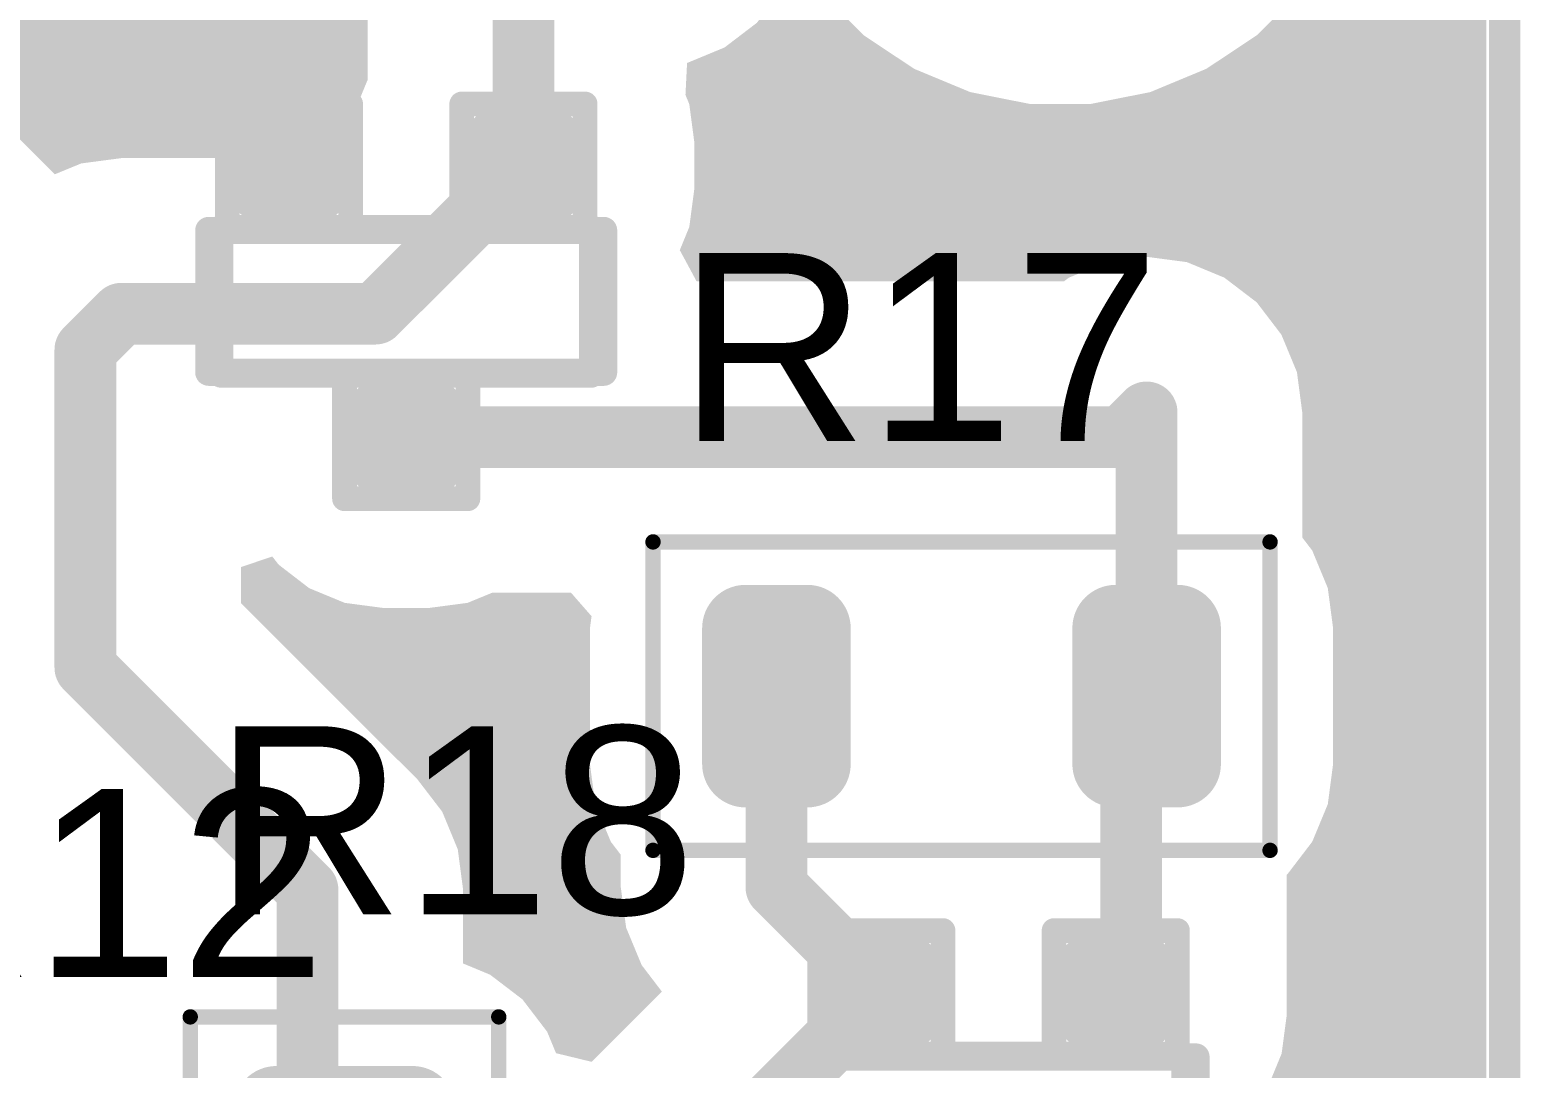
# Model space of a CAD drawing. Header units: inches. Extents: x 82 to 121, y 21 to 151.
# Drawn here: x 109.15 to 121.23, y 111.88 to 120.3 of the extents above; entities that cross this region are included whole.
import ezdxf

# ---------------------------------------------------------------- set-up
doc = ezdxf.new("R2010")
doc.units = ezdxf.units.IN
for name, color, linetype in [('Mechanical 1', 6, 'Continuous'), ('Mechanical 13', 56, 'Continuous'), ('Mechanical 15', 56, 'Continuous'), ('Top Layer', 1, 'Continuous'), ('Top Overlay', 2, 'Continuous'), ('Top Paste', 8, 'Continuous'), ('Top Solder', 216, 'Continuous')]:
    doc.layers.add(name, color=color, linetype=linetype)
doc.styles.add('Arial', font='', dxfattribs={"height": 0.2})
doc.styles.get('Arial').set_extended_font_data('Arial')

# ---------------------------------------------------------------- blocks, each defined once
blk = doc.blocks.new('SOT_23_6')
at = {"layer": 'Top Layer'}
h = blk.add_hatch(color=1, dxfattribs=at)
edge = h.paths.add_edge_path()
edge.add_arc((-0.188, 0.913), 0.188, 180, 270)
edge.add_line((-0.188, 0.725), (0.188, 0.725))
edge.add_arc((0.188, 0.913), 0.188, 270, 360)
edge.add_line((0.375, 0.913), (0.375, 1.288))
edge.add_arc((0.188, 1.288), 0.188, 0, 90)
edge.add_line((0.188, 1.475), (-0.188, 1.475))
edge.add_arc((-0.188, 1.288), 0.188, 90, 180)
edge.add_line((-0.375, 1.288), (-0.375, 0.913))
h = blk.add_hatch(color=1, dxfattribs=at)
edge = h.paths.add_edge_path()
edge.add_arc((-1.138, -1.288), 0.188, 180, 270)
edge.add_line((-1.138, -1.475), (-0.763, -1.475))
edge.add_arc((-0.763, -1.288), 0.188, 270, 360)
edge.add_line((-0.575, -1.288), (-0.575, -0.913))
edge.add_arc((-0.763, -0.913), 0.188, 0, 90)
edge.add_line((-0.763, -0.725), (-1.138, -0.725))
edge.add_arc((-1.138, -0.913), 0.188, 90, 180)
edge.add_line((-1.325, -0.913), (-1.325, -1.288))
h = blk.add_hatch(color=1, dxfattribs=at)
edge = h.paths.add_edge_path()
edge.add_arc((0.763, -1.288), 0.188, 180, 270)
edge.add_line((0.763, -1.475), (1.138, -1.475))
edge.add_arc((1.138, -1.288), 0.188, 270, 360)
edge.add_line((1.325, -1.288), (1.325, -0.913))
edge.add_arc((1.138, -0.913), 0.188, 0, 90)
edge.add_line((1.138, -0.725), (0.763, -0.725))
edge.add_arc((0.763, -0.913), 0.188, 90, 180)
edge.add_line((0.575, -0.913), (0.575, -1.288))
at = {"layer": 'Top Paste'}
h = blk.add_hatch(color=8, dxfattribs=at)
edge = h.paths.add_edge_path()
edge.add_arc((-0.188, 0.913), 0.188, 180, 270)
edge.add_line((-0.188, 0.725), (0.188, 0.725))
edge.add_arc((0.188, 0.913), 0.188, 270, 360)
edge.add_line((0.375, 0.913), (0.375, 1.288))
edge.add_arc((0.188, 1.288), 0.188, 0, 90)
edge.add_line((0.188, 1.475), (-0.188, 1.475))
edge.add_arc((-0.188, 1.288), 0.188, 90, 180)
edge.add_line((-0.375, 1.288), (-0.375, 0.913))
h = blk.add_hatch(color=8, dxfattribs=at)
edge = h.paths.add_edge_path()
edge.add_arc((-1.138, -1.288), 0.188, 180, 270)
edge.add_line((-1.138, -1.475), (-0.763, -1.475))
edge.add_arc((-0.763, -1.288), 0.188, 270, 360)
edge.add_line((-0.575, -1.288), (-0.575, -0.913))
edge.add_arc((-0.763, -0.913), 0.188, 0, 90)
edge.add_line((-0.763, -0.725), (-1.138, -0.725))
edge.add_arc((-1.138, -0.913), 0.188, 90, 180)
edge.add_line((-1.325, -0.913), (-1.325, -1.288))
h = blk.add_hatch(color=8, dxfattribs=at)
edge = h.paths.add_edge_path()
edge.add_arc((0.763, -1.288), 0.188, 180, 270)
edge.add_line((0.763, -1.475), (1.138, -1.475))
edge.add_arc((1.138, -1.288), 0.188, 270, 360)
edge.add_line((1.325, -1.288), (1.325, -0.913))
edge.add_arc((1.138, -0.913), 0.188, 0, 90)
edge.add_line((1.138, -0.725), (0.763, -0.725))
edge.add_arc((0.763, -0.913), 0.188, 90, 180)
edge.add_line((0.575, -0.913), (0.575, -1.288))
at = {"layer": 'Top Solder'}
h = blk.add_hatch(color=216, dxfattribs=at)
edge = h.paths.add_edge_path()
edge.add_arc((-0.188, 0.913), 0.289, 180, 270)
edge.add_line((-0.188, 0.623), (0.188, 0.623))
edge.add_arc((0.188, 0.913), 0.289, 270, 360)
edge.add_line((0.477, 0.913), (0.477, 1.288))
edge.add_arc((0.188, 1.288), 0.289, 0, 90)
edge.add_line((0.188, 1.577), (-0.188, 1.577))
edge.add_arc((-0.188, 1.288), 0.289, 90, 180)
edge.add_line((-0.477, 1.288), (-0.477, 0.913))
h = blk.add_hatch(color=216, dxfattribs=at)
edge = h.paths.add_edge_path()
edge.add_arc((-1.138, -1.288), 0.289, 180, 270)
edge.add_line((-1.138, -1.577), (-0.763, -1.577))
edge.add_arc((-0.763, -1.288), 0.289, 270, 360)
edge.add_line((-0.473, -1.288), (-0.473, -0.913))
edge.add_arc((-0.763, -0.913), 0.289, 0, 90)
edge.add_line((-0.763, -0.623), (-1.138, -0.623))
edge.add_arc((-1.138, -0.913), 0.289, 90, 180)
edge.add_line((-1.427, -0.913), (-1.427, -1.288))
h = blk.add_hatch(color=216, dxfattribs=at)
edge = h.paths.add_edge_path()
edge.add_arc((0.763, -1.288), 0.289, 180, 270)
edge.add_line((0.763, -1.577), (1.138, -1.577))
edge.add_arc((1.138, -1.288), 0.289, 270, 360)
edge.add_line((1.427, -1.288), (1.427, -0.913))
edge.add_arc((1.138, -0.913), 0.289, 0, 90)
edge.add_line((1.138, -0.623), (0.763, -0.623))
edge.add_arc((0.763, -0.913), 0.289, 90, 180)
edge.add_line((0.473, -0.913), (0.473, -1.288))
at = {"layer": 'Mechanical 13'}
for points in [[(-0.5, 1.6, 0.2, 0.2, 0), (-0.5, 0.6, 0.2, 0.2, 0)], [(0.5, 1.6, 0.2, 0.2, 0), (-0.5, 1.6, 0.2, 0.2, 0)], [(0.5, 1.6, 0.2, 0.2, 0), (0.5, 0.6, 0.2, 0.2, 0)], [(-1.5, 0.6, 0.2, 0.2, 0), (-1.5, -0.6, 0.2, 0.2, 0)], [(1.5, 0.6, 0.2, 0.2, 0), (-1.5, 0.6, 0.2, 0.2, 0)], [(1.5, 0.6, 0.2, 0.2, 0), (1.5, -0.6, 0.2, 0.2, 0)], [(1.5, -0.6, 0.2, 0.2, 0), (-1.5, -0.6, 0.2, 0.2, 0)], [(-1.45, -0.6, 0.2, 0.2, 0), (-1.45, -1.6, 0.2, 0.2, 0)], [(-0.45, -0.6, 0.2, 0.2, 0), (-0.45, -1.6, 0.2, 0.2, 0)], [(0.45, -0.6, 0.2, 0.2, 0), (0.45, -1.6, 0.2, 0.2, 0)], [(1.45, -0.6, 0.2, 0.2, 0), (1.45, -1.6, 0.2, 0.2, 0)], [(-0.45, -1.6, 0.2, 0.2, 0), (-1.45, -1.6, 0.2, 0.2, 0)], [(1.45, -1.6, 0.2, 0.2, 0), (0.45, -1.6, 0.2, 0.2, 0)]]:
    blk.add_lwpolyline(points, format="xyseb", dxfattribs=at)
for points in [[(-0.55, 1.6, 0.1, 0.1, 1), (-0.45, 1.6, 0.1, 0.1, 1)], [(-0.55, 1.6, 0.1, 0.1, 1), (-0.45, 1.6, 0.1, 0.1, 1)], [(0.45, 1.6, 0.1, 0.1, 1), (0.55, 1.6, 0.1, 0.1, 1)], [(0.45, 1.6, 0.1, 0.1, 1), (0.55, 1.6, 0.1, 0.1, 1)], [(-1.55, 0.6, 0.1, 0.1, 1), (-1.45, 0.6, 0.1, 0.1, 1)], [(-1.55, 0.6, 0.1, 0.1, 1), (-1.45, 0.6, 0.1, 0.1, 1)], [(-0.55, 0.6, 0.1, 0.1, 1), (-0.45, 0.6, 0.1, 0.1, 1)], [(0.45, 0.6, 0.1, 0.1, 1), (0.55, 0.6, 0.1, 0.1, 1)], [(1.45, 0.6, 0.1, 0.1, 1), (1.55, 0.6, 0.1, 0.1, 1)], [(1.45, 0.6, 0.1, 0.1, 1), (1.55, 0.6, 0.1, 0.1, 1)], [(-1.55, -0.6, 0.1, 0.1, 1), (-1.45, -0.6, 0.1, 0.1, 1)], [(-1.55, -0.6, 0.1, 0.1, 1), (-1.45, -0.6, 0.1, 0.1, 1)], [(-1.5, -0.6, 0.1, 0.1, 1), (-1.4, -0.6, 0.1, 0.1, 1)], [(-0.5, -0.6, 0.1, 0.1, 1), (-0.4, -0.6, 0.1, 0.1, 1)], [(0.4, -0.6, 0.1, 0.1, 1), (0.5, -0.6, 0.1, 0.1, 1)], [(1.4, -0.6, 0.1, 0.1, 1), (1.5, -0.6, 0.1, 0.1, 1)], [(1.45, -0.6, 0.1, 0.1, 1), (1.55, -0.6, 0.1, 0.1, 1)], [(1.45, -0.6, 0.1, 0.1, 1), (1.55, -0.6, 0.1, 0.1, 1)], [(-1.5, -1.6, 0.1, 0.1, 1), (-1.4, -1.6, 0.1, 0.1, 1)], [(-1.5, -1.6, 0.1, 0.1, 1), (-1.4, -1.6, 0.1, 0.1, 1)], [(-0.5, -1.6, 0.1, 0.1, 1), (-0.4, -1.6, 0.1, 0.1, 1)], [(-0.5, -1.6, 0.1, 0.1, 1), (-0.4, -1.6, 0.1, 0.1, 1)], [(0.4, -1.6, 0.1, 0.1, 1), (0.5, -1.6, 0.1, 0.1, 1)], [(0.4, -1.6, 0.1, 0.1, 1), (0.5, -1.6, 0.1, 0.1, 1)], [(1.4, -1.6, 0.1, 0.1, 1), (1.5, -1.6, 0.1, 0.1, 1)], [(1.4, -1.6, 0.1, 0.1, 1), (1.5, -1.6, 0.1, 0.1, 1)]]:
    blk.add_lwpolyline(points, format="xyseb", close=True, dxfattribs=at)
at = {"layer": 'Top Overlay'}
for points in [[(-1.6, 0.575, 0.22, 0.22, 0), (-1.6, -0.575, 0.22, 0.22, 0)], [(1.6, 0.575, 0.22, 0.22, 0), (-1.6, 0.575, 0.22, 0.22, 0)], [(1.6, 0.575, 0.22, 0.22, 0), (1.6, -0.575, 0.22, 0.22, 0)], [(1.6, -0.575, 0.22, 0.22, 0), (-1.6, -0.575, 0.22, 0.22, 0)]]:
    blk.add_lwpolyline(points, format="xyseb", dxfattribs=at)
for points in [[(-1.655, 0.575, 0.11, 0.11, 1), (-1.545, 0.575, 0.11, 0.11, 1)], [(-1.655, 0.575, 0.11, 0.11, 1), (-1.545, 0.575, 0.11, 0.11, 1)], [(1.545, 0.575, 0.11, 0.11, 1), (1.655, 0.575, 0.11, 0.11, 1)], [(1.545, 0.575, 0.11, 0.11, 1), (1.655, 0.575, 0.11, 0.11, 1)], [(-1.655, -0.575, 0.11, 0.11, 1), (-1.545, -0.575, 0.11, 0.11, 1)], [(-1.655, -0.575, 0.11, 0.11, 1), (-1.545, -0.575, 0.11, 0.11, 1)], [(1.545, -0.575, 0.11, 0.11, 1), (1.655, -0.575, 0.11, 0.11, 1)], [(1.545, -0.575, 0.11, 0.11, 1), (1.655, -0.575, 0.11, 0.11, 1)]]:
    blk.add_lwpolyline(points, format="xyseb", close=True, dxfattribs=at)
blk = doc.blocks.new('SOT_23_7')
at = {"layer": 'Top Layer'}
h = blk.add_hatch(color=1, dxfattribs=at)
edge = h.paths.add_edge_path()
edge.add_arc((-0.188, 0.913), 0.188, 180, 270)
edge.add_line((-0.188, 0.725), (0.188, 0.725))
edge.add_arc((0.188, 0.913), 0.188, 270, 360)
edge.add_line((0.375, 0.913), (0.375, 1.288))
edge.add_arc((0.188, 1.288), 0.188, 0, 90)
edge.add_line((0.188, 1.475), (-0.188, 1.475))
edge.add_arc((-0.188, 1.288), 0.188, 90, 180)
edge.add_line((-0.375, 1.288), (-0.375, 0.913))
h = blk.add_hatch(color=1, dxfattribs=at)
edge = h.paths.add_edge_path()
edge.add_arc((-1.138, -1.288), 0.188, 180, 270)
edge.add_line((-1.138, -1.475), (-0.763, -1.475))
edge.add_arc((-0.763, -1.288), 0.188, 270, 360)
edge.add_line((-0.575, -1.288), (-0.575, -0.913))
edge.add_arc((-0.763, -0.913), 0.188, 0, 90)
edge.add_line((-0.763, -0.725), (-1.138, -0.725))
edge.add_arc((-1.138, -0.913), 0.188, 90, 180)
edge.add_line((-1.325, -0.913), (-1.325, -1.288))
h = blk.add_hatch(color=1, dxfattribs=at)
edge = h.paths.add_edge_path()
edge.add_arc((0.763, -1.288), 0.188, 180, 270)
edge.add_line((0.763, -1.475), (1.138, -1.475))
edge.add_arc((1.138, -1.288), 0.188, 270, 360)
edge.add_line((1.325, -1.288), (1.325, -0.913))
edge.add_arc((1.138, -0.913), 0.188, 0, 90)
edge.add_line((1.138, -0.725), (0.763, -0.725))
edge.add_arc((0.763, -0.913), 0.188, 90, 180)
edge.add_line((0.575, -0.913), (0.575, -1.288))
at = {"layer": 'Top Paste'}
h = blk.add_hatch(color=8, dxfattribs=at)
edge = h.paths.add_edge_path()
edge.add_arc((-0.188, 0.913), 0.188, 180, 270)
edge.add_line((-0.188, 0.725), (0.188, 0.725))
edge.add_arc((0.188, 0.913), 0.188, 270, 360)
edge.add_line((0.375, 0.913), (0.375, 1.288))
edge.add_arc((0.188, 1.288), 0.188, 0, 90)
edge.add_line((0.188, 1.475), (-0.188, 1.475))
edge.add_arc((-0.188, 1.288), 0.188, 90, 180)
edge.add_line((-0.375, 1.288), (-0.375, 0.913))
h = blk.add_hatch(color=8, dxfattribs=at)
edge = h.paths.add_edge_path()
edge.add_arc((-1.138, -1.288), 0.188, 180, 270)
edge.add_line((-1.138, -1.475), (-0.763, -1.475))
edge.add_arc((-0.763, -1.288), 0.188, 270, 360)
edge.add_line((-0.575, -1.288), (-0.575, -0.913))
edge.add_arc((-0.763, -0.913), 0.188, 0, 90)
edge.add_line((-0.763, -0.725), (-1.138, -0.725))
edge.add_arc((-1.138, -0.913), 0.188, 90, 180)
edge.add_line((-1.325, -0.913), (-1.325, -1.288))
h = blk.add_hatch(color=8, dxfattribs=at)
edge = h.paths.add_edge_path()
edge.add_arc((0.763, -1.288), 0.188, 180, 270)
edge.add_line((0.763, -1.475), (1.138, -1.475))
edge.add_arc((1.138, -1.288), 0.188, 270, 360)
edge.add_line((1.325, -1.288), (1.325, -0.913))
edge.add_arc((1.138, -0.913), 0.188, 0, 90)
edge.add_line((1.138, -0.725), (0.763, -0.725))
edge.add_arc((0.763, -0.913), 0.188, 90, 180)
edge.add_line((0.575, -0.913), (0.575, -1.288))
at = {"layer": 'Top Solder'}
h = blk.add_hatch(color=216, dxfattribs=at)
edge = h.paths.add_edge_path()
edge.add_arc((-0.188, 0.913), 0.289, 180, 270)
edge.add_line((-0.188, 0.623), (0.188, 0.623))
edge.add_arc((0.188, 0.913), 0.289, 270, 360)
edge.add_line((0.477, 0.913), (0.477, 1.288))
edge.add_arc((0.188, 1.288), 0.289, 0, 90)
edge.add_line((0.188, 1.577), (-0.188, 1.577))
edge.add_arc((-0.188, 1.288), 0.289, 90, 180)
edge.add_line((-0.477, 1.288), (-0.477, 0.913))
h = blk.add_hatch(color=216, dxfattribs=at)
edge = h.paths.add_edge_path()
edge.add_arc((-1.138, -1.288), 0.289, 180, 270)
edge.add_line((-1.138, -1.577), (-0.763, -1.577))
edge.add_arc((-0.763, -1.288), 0.289, 270, 360)
edge.add_line((-0.473, -1.288), (-0.473, -0.913))
edge.add_arc((-0.763, -0.913), 0.289, 0, 90)
edge.add_line((-0.763, -0.623), (-1.138, -0.623))
edge.add_arc((-1.138, -0.913), 0.289, 90, 180)
edge.add_line((-1.427, -0.913), (-1.427, -1.288))
h = blk.add_hatch(color=216, dxfattribs=at)
edge = h.paths.add_edge_path()
edge.add_arc((0.763, -1.288), 0.289, 180, 270)
edge.add_line((0.763, -1.577), (1.138, -1.577))
edge.add_arc((1.138, -1.288), 0.289, 270, 360)
edge.add_line((1.427, -1.288), (1.427, -0.913))
edge.add_arc((1.138, -0.913), 0.289, 0, 90)
edge.add_line((1.138, -0.623), (0.763, -0.623))
edge.add_arc((0.763, -0.913), 0.289, 90, 180)
edge.add_line((0.473, -0.913), (0.473, -1.288))
at = {"layer": 'Mechanical 13'}
for points in [[(-0.5, 1.6, 0.2, 0.2, 0), (-0.5, 0.6, 0.2, 0.2, 0)], [(0.5, 1.6, 0.2, 0.2, 0), (-0.5, 1.6, 0.2, 0.2, 0)], [(0.5, 1.6, 0.2, 0.2, 0), (0.5, 0.6, 0.2, 0.2, 0)], [(-1.5, 0.6, 0.2, 0.2, 0), (-1.5, -0.6, 0.2, 0.2, 0)], [(1.5, 0.6, 0.2, 0.2, 0), (-1.5, 0.6, 0.2, 0.2, 0)], [(1.5, 0.6, 0.2, 0.2, 0), (1.5, -0.6, 0.2, 0.2, 0)], [(1.5, -0.6, 0.2, 0.2, 0), (-1.5, -0.6, 0.2, 0.2, 0)], [(-1.45, -0.6, 0.2, 0.2, 0), (-1.45, -1.6, 0.2, 0.2, 0)], [(-0.45, -0.6, 0.2, 0.2, 0), (-0.45, -1.6, 0.2, 0.2, 0)], [(0.45, -0.6, 0.2, 0.2, 0), (0.45, -1.6, 0.2, 0.2, 0)], [(1.45, -0.6, 0.2, 0.2, 0), (1.45, -1.6, 0.2, 0.2, 0)], [(-0.45, -1.6, 0.2, 0.2, 0), (-1.45, -1.6, 0.2, 0.2, 0)], [(1.45, -1.6, 0.2, 0.2, 0), (0.45, -1.6, 0.2, 0.2, 0)]]:
    blk.add_lwpolyline(points, format="xyseb", dxfattribs=at)
for points in [[(-0.55, 1.6, 0.1, 0.1, 1), (-0.45, 1.6, 0.1, 0.1, 1)], [(-0.55, 1.6, 0.1, 0.1, 1), (-0.45, 1.6, 0.1, 0.1, 1)], [(0.45, 1.6, 0.1, 0.1, 1), (0.55, 1.6, 0.1, 0.1, 1)], [(0.45, 1.6, 0.1, 0.1, 1), (0.55, 1.6, 0.1, 0.1, 1)], [(-1.55, 0.6, 0.1, 0.1, 1), (-1.45, 0.6, 0.1, 0.1, 1)], [(-1.55, 0.6, 0.1, 0.1, 1), (-1.45, 0.6, 0.1, 0.1, 1)], [(-0.55, 0.6, 0.1, 0.1, 1), (-0.45, 0.6, 0.1, 0.1, 1)], [(0.45, 0.6, 0.1, 0.1, 1), (0.55, 0.6, 0.1, 0.1, 1)], [(1.45, 0.6, 0.1, 0.1, 1), (1.55, 0.6, 0.1, 0.1, 1)], [(1.45, 0.6, 0.1, 0.1, 1), (1.55, 0.6, 0.1, 0.1, 1)], [(-1.55, -0.6, 0.1, 0.1, 1), (-1.45, -0.6, 0.1, 0.1, 1)], [(-1.55, -0.6, 0.1, 0.1, 1), (-1.45, -0.6, 0.1, 0.1, 1)], [(-1.5, -0.6, 0.1, 0.1, 1), (-1.4, -0.6, 0.1, 0.1, 1)], [(-0.5, -0.6, 0.1, 0.1, 1), (-0.4, -0.6, 0.1, 0.1, 1)], [(0.4, -0.6, 0.1, 0.1, 1), (0.5, -0.6, 0.1, 0.1, 1)], [(1.4, -0.6, 0.1, 0.1, 1), (1.5, -0.6, 0.1, 0.1, 1)], [(1.45, -0.6, 0.1, 0.1, 1), (1.55, -0.6, 0.1, 0.1, 1)], [(1.45, -0.6, 0.1, 0.1, 1), (1.55, -0.6, 0.1, 0.1, 1)], [(-1.5, -1.6, 0.1, 0.1, 1), (-1.4, -1.6, 0.1, 0.1, 1)], [(-1.5, -1.6, 0.1, 0.1, 1), (-1.4, -1.6, 0.1, 0.1, 1)], [(-0.5, -1.6, 0.1, 0.1, 1), (-0.4, -1.6, 0.1, 0.1, 1)], [(-0.5, -1.6, 0.1, 0.1, 1), (-0.4, -1.6, 0.1, 0.1, 1)], [(0.4, -1.6, 0.1, 0.1, 1), (0.5, -1.6, 0.1, 0.1, 1)], [(0.4, -1.6, 0.1, 0.1, 1), (0.5, -1.6, 0.1, 0.1, 1)], [(1.4, -1.6, 0.1, 0.1, 1), (1.5, -1.6, 0.1, 0.1, 1)], [(1.4, -1.6, 0.1, 0.1, 1), (1.5, -1.6, 0.1, 0.1, 1)]]:
    blk.add_lwpolyline(points, format="xyseb", close=True, dxfattribs=at)
at = {"layer": 'Top Overlay'}
for points in [[(-1.6, 0.575, 0.22, 0.22, 0), (-1.6, -0.575, 0.22, 0.22, 0)], [(1.6, 0.575, 0.22, 0.22, 0), (-1.6, 0.575, 0.22, 0.22, 0)], [(1.6, 0.575, 0.22, 0.22, 0), (1.6, -0.575, 0.22, 0.22, 0)], [(1.6, -0.575, 0.22, 0.22, 0), (-1.6, -0.575, 0.22, 0.22, 0)]]:
    blk.add_lwpolyline(points, format="xyseb", dxfattribs=at)
for points in [[(-1.655, 0.575, 0.11, 0.11, 1), (-1.545, 0.575, 0.11, 0.11, 1)], [(-1.655, 0.575, 0.11, 0.11, 1), (-1.545, 0.575, 0.11, 0.11, 1)], [(1.545, 0.575, 0.11, 0.11, 1), (1.655, 0.575, 0.11, 0.11, 1)], [(1.545, 0.575, 0.11, 0.11, 1), (1.655, 0.575, 0.11, 0.11, 1)], [(-1.655, -0.575, 0.11, 0.11, 1), (-1.545, -0.575, 0.11, 0.11, 1)], [(-1.655, -0.575, 0.11, 0.11, 1), (-1.545, -0.575, 0.11, 0.11, 1)], [(1.545, -0.575, 0.11, 0.11, 1), (1.655, -0.575, 0.11, 0.11, 1)], [(1.545, -0.575, 0.11, 0.11, 1), (1.655, -0.575, 0.11, 0.11, 1)]]:
    blk.add_lwpolyline(points, format="xyseb", close=True, dxfattribs=at)
blk = doc.blocks.new('R1206_9')
at = {"layer": 'Top Layer'}
h = blk.add_hatch(color=1, dxfattribs=at)
edge = h.paths.add_edge_path()
edge.add_arc((-1.75, 0.55), 0.25, 90, 180)
edge.add_line((-2, 0.55), (-2, -0.55))
edge.add_arc((-1.75, -0.55), 0.25, 180, 270)
edge.add_line((-1.75, -0.8), (-1.25, -0.8))
edge.add_arc((-1.25, -0.55), 0.25, 270, 360)
edge.add_line((-1, -0.55), (-1, 0.55))
edge.add_arc((-1.25, 0.55), 0.25, 0, 90)
edge.add_line((-1.25, 0.8), (-1.75, 0.8))
h = blk.add_hatch(color=1, dxfattribs=at)
edge = h.paths.add_edge_path()
edge.add_arc((1.25, 0.55), 0.25, 90, 180)
edge.add_line((1, 0.55), (1, -0.55))
edge.add_arc((1.25, -0.55), 0.25, 180, 270)
edge.add_line((1.25, -0.8), (1.75, -0.8))
edge.add_arc((1.75, -0.55), 0.25, 270, 360)
edge.add_line((2, -0.55), (2, 0.55))
edge.add_arc((1.75, 0.55), 0.25, 0, 90)
edge.add_line((1.75, 0.8), (1.25, 0.8))
at = {"layer": 'Top Paste'}
h = blk.add_hatch(color=8, dxfattribs=at)
edge = h.paths.add_edge_path()
edge.add_arc((-1.75, 0.55), 0.25, 90, 180)
edge.add_line((-2, 0.55), (-2, -0.55))
edge.add_arc((-1.75, -0.55), 0.25, 180, 270)
edge.add_line((-1.75, -0.8), (-1.25, -0.8))
edge.add_arc((-1.25, -0.55), 0.25, 270, 360)
edge.add_line((-1, -0.55), (-1, 0.55))
edge.add_arc((-1.25, 0.55), 0.25, 0, 90)
edge.add_line((-1.25, 0.8), (-1.75, 0.8))
h = blk.add_hatch(color=8, dxfattribs=at)
edge = h.paths.add_edge_path()
edge.add_arc((1.25, 0.55), 0.25, 90, 180)
edge.add_line((1, 0.55), (1, -0.55))
edge.add_arc((1.25, -0.55), 0.25, 180, 270)
edge.add_line((1.25, -0.8), (1.75, -0.8))
edge.add_arc((1.75, -0.55), 0.25, 270, 360)
edge.add_line((2, -0.55), (2, 0.55))
edge.add_arc((1.75, 0.55), 0.25, 0, 90)
edge.add_line((1.75, 0.8), (1.25, 0.8))
at = {"layer": 'Top Solder'}
h = blk.add_hatch(color=216, dxfattribs=at)
edge = h.paths.add_edge_path()
edge.add_arc((-1.75, 0.55), 0.352, 90, 180)
edge.add_line((-2.102, 0.55), (-2.102, -0.55))
edge.add_arc((-1.75, -0.55), 0.352, 180, 270)
edge.add_line((-1.75, -0.902), (-1.25, -0.902))
edge.add_arc((-1.25, -0.55), 0.352, 270, 360)
edge.add_line((-0.898, -0.55), (-0.898, 0.55))
edge.add_arc((-1.25, 0.55), 0.352, 0, 90)
edge.add_line((-1.25, 0.902), (-1.75, 0.902))
h = blk.add_hatch(color=216, dxfattribs=at)
edge = h.paths.add_edge_path()
edge.add_arc((1.25, 0.55), 0.352, 90, 180)
edge.add_line((0.898, 0.55), (0.898, -0.55))
edge.add_arc((1.25, -0.55), 0.352, 180, 270)
edge.add_line((1.25, -0.902), (1.75, -0.902))
edge.add_arc((1.75, -0.55), 0.352, 270, 360)
edge.add_line((2.102, -0.55), (2.102, 0.55))
edge.add_arc((1.75, 0.55), 0.352, 0, 90)
edge.add_line((1.75, 0.902), (1.25, 0.902))
at = {"layer": 'Top Overlay'}
for points in [[(-2.5, -1.25, 0.125, 0.125, 0), (-2.5, 1.25, 0.125, 0.125, 0)], [(2.5, 1.25, 0.125, 0.125, 0), (-2.5, 1.25, 0.125, 0.125, 0)], [(2.5, -1.25, 0.125, 0.125, 0), (2.5, 1.25, 0.125, 0.125, 0)], [(2.5, -1.25, 0.125, 0.125, 0), (-2.5, -1.25, 0.125, 0.125, 0)]]:
    blk.add_lwpolyline(points, format="xyseb", dxfattribs=at)
for points in [[(-2.531, 1.25, 0.0625, 0.0625, 1), (-2.469, 1.25, 0.0625, 0.0625, 1)], [(-2.531, 1.25, 0.0625, 0.0625, 1), (-2.469, 1.25, 0.0625, 0.0625, 1)], [(2.469, 1.25, 0.0625, 0.0625, 1), (2.531, 1.25, 0.0625, 0.0625, 1)], [(2.469, 1.25, 0.0625, 0.0625, 1), (2.531, 1.25, 0.0625, 0.0625, 1)], [(-2.531, -1.25, 0.0625, 0.0625, 1), (-2.469, -1.25, 0.0625, 0.0625, 1)], [(-2.531, -1.25, 0.0625, 0.0625, 1), (-2.469, -1.25, 0.0625, 0.0625, 1)], [(2.469, -1.25, 0.0625, 0.0625, 1), (2.531, -1.25, 0.0625, 0.0625, 1)], [(2.469, -1.25, 0.0625, 0.0625, 1), (2.531, -1.25, 0.0625, 0.0625, 1)]]:
    blk.add_lwpolyline(points, format="xyseb", close=True, dxfattribs=at)
blk = doc.blocks.new('R1206_10')
at = {"layer": 'Top Layer'}
h = blk.add_hatch(color=1, dxfattribs=at)
edge = h.paths.add_edge_path()
edge.add_arc((-1.75, 0.55), 0.25, 90, 180)
edge.add_line((-2, 0.55), (-2, -0.55))
edge.add_arc((-1.75, -0.55), 0.25, 180, 270)
edge.add_line((-1.75, -0.8), (-1.25, -0.8))
edge.add_arc((-1.25, -0.55), 0.25, 270, 360)
edge.add_line((-1, -0.55), (-1, 0.55))
edge.add_arc((-1.25, 0.55), 0.25, 0, 90)
edge.add_line((-1.25, 0.8), (-1.75, 0.8))
h = blk.add_hatch(color=1, dxfattribs=at)
edge = h.paths.add_edge_path()
edge.add_arc((1.25, 0.55), 0.25, 90, 180)
edge.add_line((1, 0.55), (1, -0.55))
edge.add_arc((1.25, -0.55), 0.25, 180, 270)
edge.add_line((1.25, -0.8), (1.75, -0.8))
edge.add_arc((1.75, -0.55), 0.25, 270, 360)
edge.add_line((2, -0.55), (2, 0.55))
edge.add_arc((1.75, 0.55), 0.25, 0, 90)
edge.add_line((1.75, 0.8), (1.25, 0.8))
at = {"layer": 'Top Paste'}
h = blk.add_hatch(color=8, dxfattribs=at)
edge = h.paths.add_edge_path()
edge.add_arc((-1.75, 0.55), 0.25, 90, 180)
edge.add_line((-2, 0.55), (-2, -0.55))
edge.add_arc((-1.75, -0.55), 0.25, 180, 270)
edge.add_line((-1.75, -0.8), (-1.25, -0.8))
edge.add_arc((-1.25, -0.55), 0.25, 270, 360)
edge.add_line((-1, -0.55), (-1, 0.55))
edge.add_arc((-1.25, 0.55), 0.25, 0, 90)
edge.add_line((-1.25, 0.8), (-1.75, 0.8))
h = blk.add_hatch(color=8, dxfattribs=at)
edge = h.paths.add_edge_path()
edge.add_arc((1.25, 0.55), 0.25, 90, 180)
edge.add_line((1, 0.55), (1, -0.55))
edge.add_arc((1.25, -0.55), 0.25, 180, 270)
edge.add_line((1.25, -0.8), (1.75, -0.8))
edge.add_arc((1.75, -0.55), 0.25, 270, 360)
edge.add_line((2, -0.55), (2, 0.55))
edge.add_arc((1.75, 0.55), 0.25, 0, 90)
edge.add_line((1.75, 0.8), (1.25, 0.8))
at = {"layer": 'Top Solder'}
h = blk.add_hatch(color=216, dxfattribs=at)
edge = h.paths.add_edge_path()
edge.add_arc((-1.75, 0.55), 0.352, 90, 180)
edge.add_line((-2.102, 0.55), (-2.102, -0.55))
edge.add_arc((-1.75, -0.55), 0.352, 180, 270)
edge.add_line((-1.75, -0.902), (-1.25, -0.902))
edge.add_arc((-1.25, -0.55), 0.352, 270, 360)
edge.add_line((-0.898, -0.55), (-0.898, 0.55))
edge.add_arc((-1.25, 0.55), 0.352, 0, 90)
edge.add_line((-1.25, 0.902), (-1.75, 0.902))
h = blk.add_hatch(color=216, dxfattribs=at)
edge = h.paths.add_edge_path()
edge.add_arc((1.25, 0.55), 0.352, 90, 180)
edge.add_line((0.898, 0.55), (0.898, -0.55))
edge.add_arc((1.25, -0.55), 0.352, 180, 270)
edge.add_line((1.25, -0.902), (1.75, -0.902))
edge.add_arc((1.75, -0.55), 0.352, 270, 360)
edge.add_line((2.102, -0.55), (2.102, 0.55))
edge.add_arc((1.75, 0.55), 0.352, 0, 90)
edge.add_line((1.75, 0.902), (1.25, 0.902))
at = {"layer": 'Top Overlay'}
for points in [[(-2.5, -1.25, 0.125, 0.125, 0), (-2.5, 1.25, 0.125, 0.125, 0)], [(-2.5, 1.25, 0.125, 0.125, 0), (2.5, 1.25, 0.125, 0.125, 0)], [(2.5, -1.25, 0.125, 0.125, 0), (2.5, 1.25, 0.125, 0.125, 0)], [(-2.5, -1.25, 0.125, 0.125, 0), (2.5, -1.25, 0.125, 0.125, 0)]]:
    blk.add_lwpolyline(points, format="xyseb", dxfattribs=at)
for points in [[(-2.531, 1.25, 0.0625, 0.0625, 1), (-2.469, 1.25, 0.0625, 0.0625, 1)], [(-2.531, 1.25, 0.0625, 0.0625, 1), (-2.469, 1.25, 0.0625, 0.0625, 1)], [(2.469, 1.25, 0.0625, 0.0625, 1), (2.531, 1.25, 0.0625, 0.0625, 1)], [(2.469, 1.25, 0.0625, 0.0625, 1), (2.531, 1.25, 0.0625, 0.0625, 1)], [(-2.531, -1.25, 0.0625, 0.0625, 1), (-2.469, -1.25, 0.0625, 0.0625, 1)], [(-2.531, -1.25, 0.0625, 0.0625, 1), (-2.469, -1.25, 0.0625, 0.0625, 1)], [(2.469, -1.25, 0.0625, 0.0625, 1), (2.531, -1.25, 0.0625, 0.0625, 1)], [(2.469, -1.25, 0.0625, 0.0625, 1), (2.531, -1.25, 0.0625, 0.0625, 1)]]:
    blk.add_lwpolyline(points, format="xyseb", close=True, dxfattribs=at)

msp = doc.modelspace()

# ---------------------------------------------------------------- hatches: boundary and pattern name
at = {"layer": 'Top Layer'}
for points in [[(115.244, 149.085), (115.096, 148.729), (115, 148.246), (115, 147.754), (115.096, 147.271), (115.285, 146.816), (115.558, 146.406), (115.906, 146.058), (116.316, 145.785), (116.771, 145.596), (117.254, 145.5), (117.746, 145.5), (118.229, 145.596), (118.428, 145.678), (118.639, 145.537), (118.639, 139.861), (109.093, 139.861), (108.767, 139.818), (108.463, 139.692), (108.201, 139.492), (107.908, 139.199), (107.708, 138.937), (107.582, 138.633), (107.539, 138.307), (107.539, 127.1), (107.582, 126.774), (107.708, 126.47), (107.908, 126.208), (108.908, 125.208), (109.17, 125.008), (109.474, 124.882), (109.8, 124.839), (113.12, 124.839), (113.258, 124.658), (113.52, 124.458), (113.824, 124.332), (114.15, 124.289), (114.65, 124.289), (114.976, 124.332), (115.28, 124.458), (115.542, 124.658), (115.742, 124.92), (115.868, 125.224), (115.911, 125.55), (115.911, 126.65), (115.868, 126.976), (115.742, 127.28), (115.636, 127.419), (115.636, 128.161), (115.694, 128.302), (115.735, 128.612), (115.735, 128.987), (115.694, 129.297), (115.66, 129.381), (115.798, 129.656), (116.086, 129.775), (116.334, 129.966), (116.525, 130.214), (116.644, 130.502), (116.685, 130.812), (116.685, 131.187), (116.644, 131.497), (116.561, 131.699), (116.561, 134.2), (116.518, 134.526), (116.392, 134.83), (116.192, 135.092), (115.629, 135.655), (115.367, 135.855), (115.063, 135.981), (114.737, 136.024), (114.564, 136.024), (114.342, 136.357), (113.994, 136.705), (113.584, 136.978), (113.326, 137.085), (113.377, 137.339), (119.607, 137.339), (119.933, 137.382), (120.146, 137.47), (120.4, 137.339), (120.4, 108.767), (120.255, 108.697), (120.146, 108.687), (119.921, 108.961), (119.617, 109.211), (119.269, 109.397), (118.892, 109.511), (118.5, 109.55), (118.344, 109.803), (118.385, 110.113), (118.385, 110.488), (118.344, 110.798), (118.31, 110.881), (118.448, 111.156), (118.736, 111.275), (118.984, 111.466), (119.175, 111.714), (119.294, 112.003), (119.335, 112.313), (119.335, 112.621), (119.336, 112.625), (119.336, 113.454), (119.342, 113.458), (119.542, 113.72), (119.668, 114.024), (119.711, 114.35), (119.711, 115.45), (119.668, 115.776), (119.542, 116.08), (119.461, 116.186), (119.461, 117.2), (119.418, 117.526), (119.292, 117.83), (119.092, 118.092), (118.83, 118.292), (118.526, 118.418), (118.2, 118.461), (117.874, 118.418), (117.57, 118.292), (117.529, 118.261), (114.554, 118.261), (114.417, 118.515), (114.494, 118.703), (114.535, 119.013), (114.535, 119.388), (114.494, 119.698), (114.463, 119.774), (114.476, 120.032), (114.78, 120.158), (115.042, 120.358), (115.242, 120.62), (115.256, 120.655), (115.509, 120.68), (115.558, 120.606), (115.906, 120.258), (116.316, 119.985), (116.771, 119.796), (117.254, 119.7), (117.746, 119.7), (118.229, 119.796), (118.684, 119.985), (119.094, 120.258), (119.442, 120.606), (119.715, 121.016), (119.904, 121.471), (120, 121.954), (120, 122.446), (119.904, 122.929), (119.715, 123.384), (119.442, 123.794), (119.094, 124.142), (118.684, 124.415), (118.229, 124.604), (117.746, 124.7), (117.254, 124.7), (116.771, 124.604), (116.316, 124.415), (115.906, 124.142), (115.558, 123.794), (115.285, 123.384), (115.262, 123.329), (114.972, 123.295), (114.78, 123.442), (114.476, 123.568), (114.15, 123.611), (113.65, 123.611), (113.324, 123.568), (113.02, 123.442), (112.758, 123.242), (112.558, 122.98), (112.432, 122.676), (112.389, 122.35), (112.389, 121.772), (112.258, 121.642), (112.058, 121.38), (111.932, 121.076), (111.889, 120.75), (111.889, 119.899), (111.806, 119.698), (111.797, 119.63), (111.428, 119.261), (109.893, 119.261), (109.567, 119.218), (109.353, 119.13), (108.842, 119.642), (108.58, 119.842), (108.276, 119.968), (107.95, 120.011), (104.813, 120.011), (104.804, 120.025), (104.525, 120.304), (104.197, 120.522), (103.833, 120.673), (103.447, 120.75), (103.053, 120.75), (102.667, 120.673), (102.572, 120.634), (102.361, 120.775), (102.361, 128.078), (103.036, 128.753), (103.053, 128.75), (103.447, 128.75), (103.833, 128.827), (104.197, 128.978), (104.525, 129.196), (104.804, 129.475), (105.022, 129.803), (105.173, 130.167), (105.25, 130.553), (105.25, 130.947), (105.173, 131.333), (105.022, 131.697), (104.804, 132.025), (104.525, 132.304), (104.197, 132.522), (103.833, 132.673), (103.447, 132.75), (103.053, 132.75), (102.667, 132.673), (102.303, 132.522), (101.975, 132.304), (101.696, 132.025), (101.478, 131.697), (101.327, 131.333), (101.315, 131.273), (101.061, 131.298), (101.061, 142.202), (101.315, 142.227), (101.327, 142.167), (101.478, 141.803), (101.696, 141.475), (101.975, 141.196), (102.303, 140.978), (102.667, 140.827), (103.053, 140.75), (103.447, 140.75), (103.833, 140.827), (104.197, 140.978), (104.525, 141.196), (104.804, 141.475), (105.022, 141.803), (105.173, 142.167), (105.25, 142.553), (105.25, 142.947), (105.173, 143.333), (105.022, 143.697), (104.804, 144.025), (104.525, 144.304), (104.197, 144.522), (103.833, 144.673), (103.447, 144.75), (103.053, 144.75), (102.667, 144.673), (102.303, 144.522), (101.975, 144.304), (101.696, 144.025), (101.478, 143.697), (101.327, 143.333), (101.315, 143.273), (101.061, 143.298), (101.061, 147.846), (110.893, 147.846), (110.893, 144.764), (110.806, 144.706), (110.458, 144.358), (110.185, 143.948), (109.996, 143.493), (109.9, 143.01), (109.9, 142.518), (109.996, 142.035), (110.185, 141.58), (110.458, 141.17), (110.806, 140.822), (111.216, 140.549), (111.671, 140.36), (112.154, 140.264), (112.646, 140.264), (113.129, 140.36), (113.584, 140.549), (113.994, 140.822), (114.342, 141.17), (114.615, 141.58), (114.804, 142.035), (114.9, 142.518), (114.9, 143.01), (114.804, 143.493), (114.615, 143.948), (114.342, 144.358), (113.994, 144.706), (113.907, 144.764), (113.907, 149.107), (113.903, 149.151), (114.074, 149.339), (115.108, 149.339)], [(111.166, 115.966), (111.414, 115.775), (111.702, 115.656), (112.012, 115.615), (112.387, 115.615), (112.697, 115.656), (112.899, 115.739), (113.535, 115.739), (113.702, 115.548), (113.689, 115.45), (113.689, 114.35), (113.732, 114.024), (113.858, 113.72), (113.939, 113.614), (113.939, 113.35), (113.982, 113.024), (114.108, 112.72), (114.272, 112.505), (113.702, 111.936), (113.414, 112.006), (113.342, 112.18), (113.142, 112.442), (112.88, 112.642), (112.661, 112.733), (112.661, 113.332), (112.618, 113.658), (112.492, 113.963), (112.292, 114.224), (112.292, 114.224), (110.861, 115.654), (110.861, 115.946), (111.115, 116.032)]]:
    msp.add_hatch(color=1, dxfattribs=at).paths.add_polyline_path(points)

# ---------------------------------------------------------------- linework, layer by layer
at = {"layer": 'Mechanical 1'}
msp.add_lwpolyline([(121.1, 151, 0.254, 0.254, 0), (121.1, 26, 0.254, 0.254, 0)], format="xyseb", dxfattribs=at)
at = {"layer": 'Mechanical 15'}
for points in [[(121.1, 79.846, 0.254, 0.254, 0), (121.1, 150.619, 0.254, 0.254, 0)], [(121.1, 23.046, 0.254, 0.254, 0), (121.1, 150.619, 0.254, 0.254, 0)]]:
    msp.add_lwpolyline(points, format="xyseb", dxfattribs=at)
at = {"layer": 'Top Layer'}
for points in [[(120.452, 103.215, 1, 1, 0), (120.452, 123.814, 1, 1, 0)], [(110.9, 119.55, 0.5, 0.5, 0), (110.9, 121.8, 0.5, 0.5, 0)], [(113.15, 119.2, 0.5, 0.5, 0), (113.15, 120.75, 0.5, 0.5, 0)], [(110.9, 119.55, 0.5, 0.5, 0), (111.25, 119.2, 0.5, 0.5, 0)], [(111.95, 118, 0.5, 0.5, 0), (113.15, 119.2, 0.5, 0.5, 0)], [(109.6, 117.707, 0.5, 0.5, 0), (109.893, 118, 0.5, 0.5, 0)], [(109.893, 118, 0.5, 0.5, 0), (111.95, 118, 0.5, 0.5, 0)], [(109.6, 115.132, 0.5, 0.5, 0), (109.6, 117.707, 0.5, 0.5, 0)], [(118, 117, 0.5, 0.5, 0), (118.2, 117.2, 0.5, 0.5, 0)], [(118.2, 114.9, 0.5, 0.5, 0), (118.2, 117.2, 0.5, 0.5, 0)], [(112.2, 117, 0.5, 0.5, 0), (118, 117, 0.5, 0.5, 0)], [(109.6, 115.132, 0.5, 0.5, 0), (111.4, 113.332, 0.5, 0.5, 0)], [(115.2, 113.35, 0.5, 0.5, 0), (115.2, 114.9, 0.5, 0.5, 0)], [(118.075, 114.775, 0.5, 0.5, 0), (118.2, 114.9, 0.5, 0.5, 0)], [(118.075, 112.625, 0.5, 0.5, 0), (118.075, 114.775, 0.5, 0.5, 0)], [(111.4, 111.3, 0.5, 0.5, 0), (111.4, 113.332, 0.5, 0.5, 0)], [(115.2, 113.35, 0.5, 0.5, 0), (116.05, 112.5, 0.5, 0.5, 0)], [(117.95, 112.5, 0.5, 0.5, 0), (118.075, 112.625, 0.5, 0.5, 0)], [(113.15, 109.6, 0.5, 0.5, 0), (116.05, 112.5, 0.5, 0.5, 0)]]:
    msp.add_lwpolyline(points, format="xyseb", dxfattribs=at)
for points in [[(110.775, 119.55, 0.25, 0.25, 1), (111.025, 119.55, 0.25, 0.25, 1)], [(110.775, 119.55, 0.25, 0.25, 1), (111.025, 119.55, 0.25, 0.25, 1)], [(111.125, 119.2, 0.25, 0.25, 1), (111.375, 119.2, 0.25, 0.25, 1)], [(113.025, 119.2, 0.25, 0.25, 1), (113.275, 119.2, 0.25, 0.25, 1)], [(113.025, 119.2, 0.25, 0.25, 1), (113.275, 119.2, 0.25, 0.25, 1)], [(109.768, 118, 0.25, 0.25, 1), (110.018, 118, 0.25, 0.25, 1)], [(109.768, 118, 0.25, 0.25, 1), (110.018, 118, 0.25, 0.25, 1)], [(111.825, 118, 0.25, 0.25, 1), (112.075, 118, 0.25, 0.25, 1)], [(111.825, 118, 0.25, 0.25, 1), (112.075, 118, 0.25, 0.25, 1)], [(109.475, 117.707, 0.25, 0.25, 1), (109.725, 117.707, 0.25, 0.25, 1)], [(109.475, 117.707, 0.25, 0.25, 1), (109.725, 117.707, 0.25, 0.25, 1)], [(118.075, 117.2, 0.25, 0.25, 1), (118.325, 117.2, 0.25, 0.25, 1)], [(118.075, 117.2, 0.25, 0.25, 1), (118.325, 117.2, 0.25, 0.25, 1)], [(112.075, 117, 0.25, 0.25, 1), (112.325, 117, 0.25, 0.25, 1)], [(117.875, 117, 0.25, 0.25, 1), (118.125, 117, 0.25, 0.25, 1)], [(117.875, 117, 0.25, 0.25, 1), (118.125, 117, 0.25, 0.25, 1)], [(109.475, 115.132, 0.25, 0.25, 1), (109.725, 115.132, 0.25, 0.25, 1)], [(109.475, 115.132, 0.25, 0.25, 1), (109.725, 115.132, 0.25, 0.25, 1)], [(115.075, 114.9, 0.25, 0.25, 1), (115.325, 114.9, 0.25, 0.25, 1)], [(118.075, 114.9, 0.25, 0.25, 1), (118.325, 114.9, 0.25, 0.25, 1)], [(118.075, 114.9, 0.25, 0.25, 1), (118.325, 114.9, 0.25, 0.25, 1)], [(117.95, 114.775, 0.25, 0.25, 1), (118.2, 114.775, 0.25, 0.25, 1)], [(117.95, 114.775, 0.25, 0.25, 1), (118.2, 114.775, 0.25, 0.25, 1)], [(111.275, 113.332, 0.25, 0.25, 1), (111.525, 113.332, 0.25, 0.25, 1)], [(111.275, 113.332, 0.25, 0.25, 1), (111.525, 113.332, 0.25, 0.25, 1)], [(115.075, 113.35, 0.25, 0.25, 1), (115.325, 113.35, 0.25, 0.25, 1)], [(115.075, 113.35, 0.25, 0.25, 1), (115.325, 113.35, 0.25, 0.25, 1)], [(117.95, 112.625, 0.25, 0.25, 1), (118.2, 112.625, 0.25, 0.25, 1)], [(117.95, 112.625, 0.25, 0.25, 1), (118.2, 112.625, 0.25, 0.25, 1)], [(115.925, 112.5, 0.25, 0.25, 1), (116.175, 112.5, 0.25, 0.25, 1)], [(115.925, 112.5, 0.25, 0.25, 1), (116.175, 112.5, 0.25, 0.25, 1)], [(117.825, 112.5, 0.25, 0.25, 1), (118.075, 112.5, 0.25, 0.25, 1)]]:
    msp.add_lwpolyline(points, format="xyseb", close=True, dxfattribs=at)

# ---------------------------------------------------------------- block references
for name, p, rotation in [('SOT_23_6', (112.2, 118.1), 180), ('SOT_23_7', (117, 111.4), 180), ('R1206_9', (111.7, 109.8), 270)]:
    msp.add_blockref(name, p, dxfattribs=dict(rotation=rotation))
msp.add_blockref('R1206_10', (116.7, 114.9))

# ---------------------------------------------------------------- texts
at = {"layer": 'Top Overlay', "style": 'Arial'}
for s, p in [('R17', (114.402, 116.967)), ('R18', (110.642, 113.132)), ('R12', (107.645, 112.624))]:
    msp.add_text(s, height=1.524, dxfattribs=at).set_placement(p)

doc.saveas('drawing.dxf')
